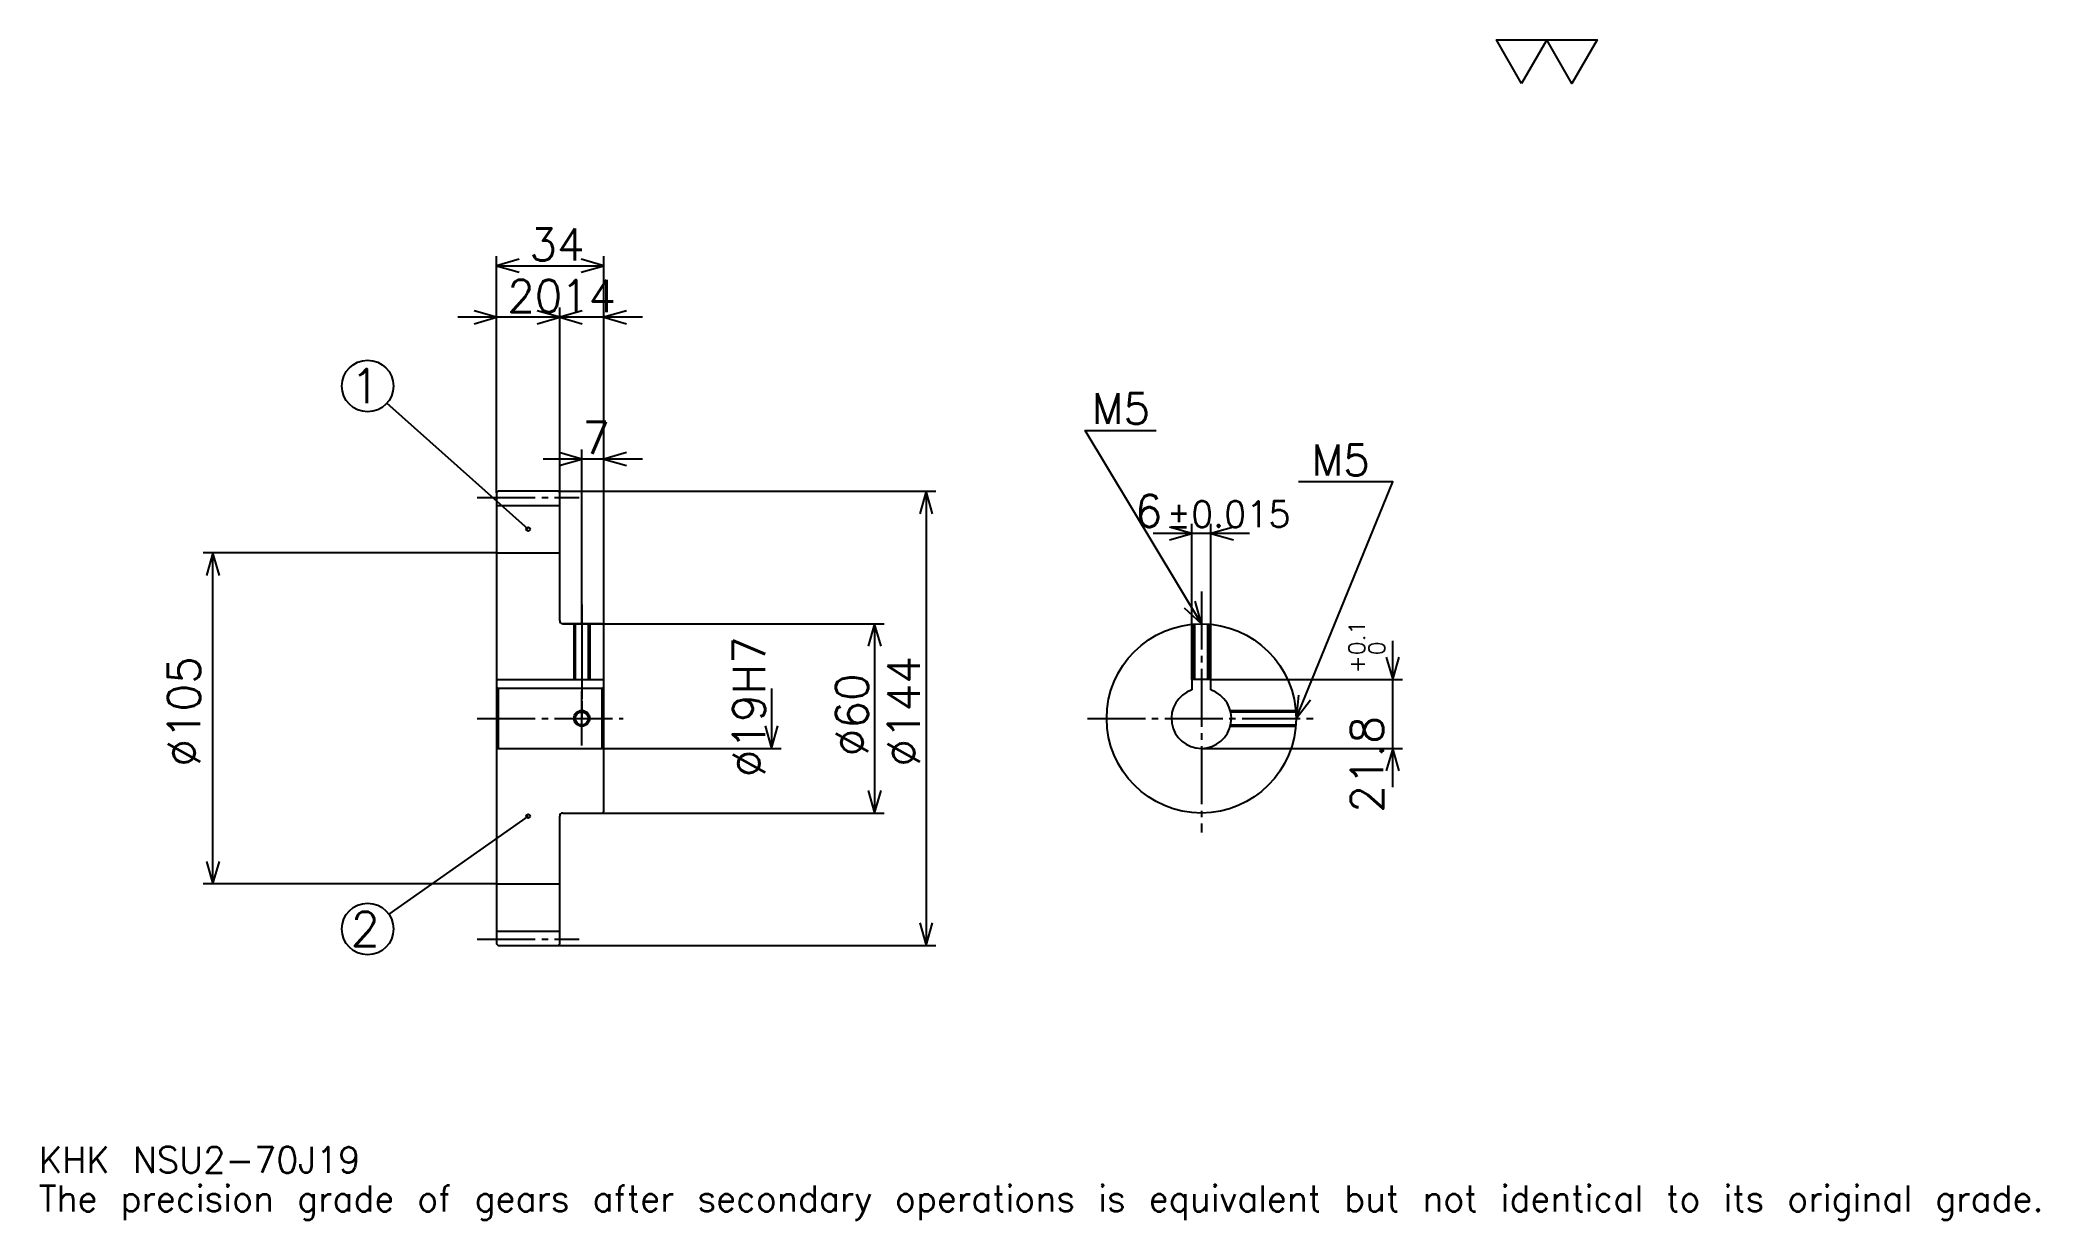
# Model space of a CAD drawing. Extents: x 21 to 654, y 7 to 382.
import ezdxf

# ---------------------------------------------------------------- set-up
doc = ezdxf.new("R2010")
doc.units = 0
doc.linetypes.add('DASHDOT', pattern=[24.521738, 18.391304, -2.043478, 2.043478, -2.043478])
doc.layers.get('0').update_dxf_attribs({"linetype": 'CONTINUOUS'})
doc.layers.add('DASHDOT', color=6, linetype='DASHDOT')
doc.styles.add('KANJI', font='TXT', dxfattribs={"bigfont": 'BIGFONT'})

msp = doc.modelspace()

# ---------------------------------------------------------------- linework, layer by layer
at = {"color": 5}
for p, q in [((165.521729, 238.543488), (165.521729, 313.130432)), ((199.521729, 238.543488), (199.521729, 313.130432)), ((165.521729, 310.065216), (199.521729, 310.065216)), ((197.782593, 293.717407), (153.260864, 293.717407)), ((211.782593, 293.717407), (173.260864, 293.717407)), ((185.521729, 238.543488), (185.521729, 296.782623)), ((175.521729, 226.543488), (130.75235, 266.472412)), ((211.782593, 248.76088), (180.260864, 248.76088)), ((192.521729, 238.543488), (192.521729, 251.826096)), ((165.521729, 238.043488), (165.521729, 238.543488)), ((185.021729, 238.543488), (199.521729, 238.543488)), ((185.521729, 238.043488), (185.521729, 238.543488)), ((192.521729, 196.543488), (192.521729, 238.543488)), ((192.521729, 196.543488), (192.521729, 238.543488)), ((199.521729, 238.543488), (304.760864, 238.543488)), ((199.521729, 196.043488), (199.521729, 238.543488)), ((301.695648, 238.543488), (301.695648, 94.543488)), ((385.913025, 178.843491), (385.913025, 228.217407)), ((391.913025, 178.843491), (391.913025, 228.217407)), ((404.173889, 225.152176), (373.652161, 225.152176)), ((165.521729, 219.043488), (72.543472, 219.043488)), ((75.608688, 114.043488), (75.608688, 219.043488)), ((186.521729, 196.543488), (199.521729, 196.543488)), ((199.521729, 196.543488), (288.413025, 196.543488)), ((285.347809, 196.543488), (285.347809, 136.543488)), ((449.565216, 144.782623), (449.565216, 191.104355)), ((391.913025, 178.843491), (452.630432, 178.843491)), ((252.652161, 176.043488), (252.652161, 157.043488)), ((199.521729, 157.043488), (255.717377, 157.043488)), ((388.913025, 157.043488), (452.630432, 157.043488)), ((175.521729, 135.543488), (131.338547, 104.47554)), ((186.521729, 136.543488), (199.521729, 136.543488)), ((199.521729, 136.543488), (288.413025, 136.543488)), ((165.521729, 114.043488), (72.543472, 114.043488)), ((185.021729, 94.543488), (199.521729, 94.543488)), ((199.521729, 94.543488), (304.760864, 94.543488))]:
    msp.add_line(p, q, dxfattribs=at)
at = {"color": 4}
for p, q in [((165.521729, 234.043488), (185.521729, 234.043488)), ((165.521729, 219.043488), (185.521729, 219.043488)), ((165.521729, 178.843491), (199.521729, 178.843491)), ((166.021729, 176.043488), (166.021729, 157.043488)), ((199.021729, 176.043488), (199.521729, 176.543488)), ((199.021729, 157.043488), (199.521729, 156.543488)), ((165.521729, 114.043488), (185.521729, 114.043488)), ((165.521729, 99.043488), (185.521729, 99.043488))]:
    msp.add_line(p, q, dxfattribs=at)
at = {"color": 7}
msp.add_lwpolyline([(490.434784, 367.82608), (482.46521, 381.639984), (514.343506, 381.639984), (506.373901, 367.82608), (498.404358, 381.639984), (490.434784, 367.82608)], dxfattribs=at)
at = {"color": 5}
for points in [[(172.673904, 312.108704), (165.521729, 310.065216), (172.673904, 308.021729)], [(192.369553, 308.021729), (199.521729, 310.065216), (192.369553, 312.108704)], [(158.369553, 291.67392), (165.521729, 293.717407), (158.369553, 295.760864)], [(178.369553, 291.67392), (185.521729, 293.717407), (178.369553, 295.760864)], [(192.673904, 295.760864), (185.521729, 293.717407), (192.673904, 291.67392)], [(206.673904, 295.760864), (199.521729, 293.717407), (206.673904, 291.67392)], [(388.913025, 196.543488), (352.130432, 257.847839), (374.608704, 257.847839)], [(185.369553, 246.717407), (192.521729, 248.76088), (185.369553, 250.804352)], [(206.673904, 250.804352), (199.521729, 248.76088), (206.673904, 246.717407)], [(418.913025, 166.543488), (449.565216, 241.5), (419.730408, 241.5)], [(303.739136, 231.391312), (301.695648, 238.543488), (299.652161, 231.391312)], [(378.760864, 223.108704), (385.913025, 225.152176), (378.760864, 227.195663)], [(399.065216, 227.195663), (391.913025, 225.152176), (399.065216, 223.108704)], [(77.652168, 211.891312), (75.608688, 219.043488), (73.565208, 211.891312)], [(383.481018, 201.625061), (388.913025, 196.543488), (386.985535, 203.727783)], [(287.391296, 189.391312), (285.347809, 196.543488), (283.304321, 189.391312)], [(447.521729, 185.995667), (449.565216, 178.843491), (451.608704, 185.995667)], [(419.72876, 173.936996), (418.913025, 166.543488), (423.511627, 172.39006)], [(250.608673, 164.195663), (252.652161, 157.043488), (254.695648, 164.195663)], [(451.608704, 149.891312), (449.565216, 157.043488), (447.521729, 149.891312)], [(283.304321, 143.695663), (285.347809, 136.543488), (287.391296, 143.695663)], [(73.565208, 121.195663), (75.608688, 114.043488), (77.652168, 121.195663)], [(299.652161, 101.695663), (301.695648, 94.543488), (303.739136, 101.695663)]]:
    msp.add_lwpolyline(points, dxfattribs=at)
at = {"color": 4}
for points in [[(185.521729, 197.543488), (185.521729, 238.043488), (185.021729, 238.543488), (166.021729, 238.543488), (165.521729, 238.043488), (165.521729, 156.543488)], [(186.521729, 136.543488), (199.021729, 136.543488), (199.521729, 137.043488), (199.521729, 196.043488), (199.021729, 196.543488), (186.521729, 196.543488)], [(190.021729, 196.543488), (190.021729, 178.843491)], [(190.456726, 196.543488), (190.456726, 178.843491)], [(194.586731, 196.543488), (194.586731, 178.843491)], [(195.021729, 196.543488), (195.021729, 178.843491)], [(386.413025, 178.843491), (386.413025, 196.439148)], [(386.848022, 178.843491), (386.848022, 196.472336)], [(390.978027, 178.843491), (390.978027, 196.472336)], [(391.413025, 178.843491), (391.413025, 196.439148)], [(391.913025, 175.557373), (391.913025, 178.843491), (385.913025, 178.843491), (385.913025, 175.557373)], [(165.521729, 156.543488), (166.021729, 157.043488), (199.021729, 157.043488), (199.021729, 176.043488), (166.021729, 176.043488), (165.521729, 176.543488)], [(398.078186, 169.043488), (418.808685, 169.043488)], [(398.185913, 168.60849), (418.841888, 168.60849)], [(398.078186, 164.043488), (418.808685, 164.043488)], [(398.185913, 164.478485), (418.841888, 164.478485)], [(165.521729, 156.543488), (165.521729, 95.043488), (166.021729, 94.543488), (185.021729, 94.543488), (185.521729, 95.043488), (185.521729, 135.543488)]]:
    msp.add_lwpolyline(points, dxfattribs=at)
at = {"color": 5}
for centre, radius in [((124.652161, 271.913055), 8.173913), ((175.521729, 226.543488), 0.613044), ((175.521729, 135.543488), 0.613044), ((124.652161, 99.773926), 8.173913)]:
    msp.add_circle(centre, radius, dxfattribs=at)
at = {"color": 4}
for centre, radius in [((388.913025, 166.543488), 30), ((192.521729, 166.543488), 2.065)]:
    msp.add_circle(centre, radius, dxfattribs=at)
at = {"color": 7}
msp.add_circle((192.521729, 166.543488), 2.5, dxfattribs=at)
at = {"color": 4}
for centre, radius, start, end in [((186.521729, 197.543488), 1, 180, 270), ((388.913025, 166.543488), 9.5, 108.408480326, 71.591519674), ((186.521729, 135.543488), 1, 90, 180)]:
    msp.add_arc(centre, radius, start, end, dxfattribs=at)
at = {"layer": 'DASHDOT', "color": 7}
for p, q in [((159.391296, 236.543488), (191.652161, 236.543488)), ((388.913025, 206.76088), (388.913025, 130.413055)), ((192.521729, 196.543488), (192.521729, 166.543488)), ((159.391296, 166.543488), (205.652161, 166.543488)), ((352.782593, 166.543488), (425.043457, 166.543488)), ((159.391296, 96.543488), (191.652161, 96.543488))]:
    msp.add_line(p, q, dxfattribs=at)
for points in [[(192.521729, 202.67392), (192.521729, 172.713058)], [(192.521729, 157.913055), (192.521729, 175.17392)], [(183.891296, 166.543488), (201.152161, 166.543488)]]:
    msp.add_lwpolyline(points, dxfattribs=at)

# ---------------------------------------------------------------- texts
at = {"color": 7, "style": 'KANJI'}
for s, height, p in [('34', 10.217391, (175.880432, 311.700012)), ('20', 10.217391, (168.880417, 295.352173)), ('14', 10.217391, (185.880432, 295.352173)), ('1', 10.898551, (119.202888, 266.463776)), ('M5', 9.808696, (354.173889, 259.891296)), ('7', 10.217391, (192.70108, 250.39566)), ('M5', 9.808696, (423.817383, 243.543488)), ('6', 10.217391, (367.822327, 227.195663)), ('%%p0.015', 8.173913, (377.936279, 227.195663)), ('2', 10.898551, (119.202888, 94.324654)), ('KHK NSU2-70J19', 8.173913, (20.434782, 22.47826)), ('The precision grade of gears after secondary operations is equivalent but not identical to its original grade.', 8.173913, (20.434782, 10.217391))]:
    msp.add_text(s, height=height, dxfattribs=at).set_placement(p)
for s, height, p in [('%%c19H7', 10.217391, (250.608673, 147.896744)), ('0.1', 5.108696, (440.778259, 186.576691)), ('0', 5.108696, (447.113037, 186.576691)), ('%%c105', 10.217391, (71.521729, 151.217407)), ('%%c144', 10.217391, (299.652161, 151.217407)), ('+', 5.108696, (440.778259, 180.854965)), ('%%c60', 10.217391, (283.304321, 154.538055)), ('21.8', 10.217391, (446.5, 136.630035))]:
    msp.add_text(s, height=height, rotation=90, dxfattribs=at).set_placement(p)

doc.saveas('drawing.dxf')
